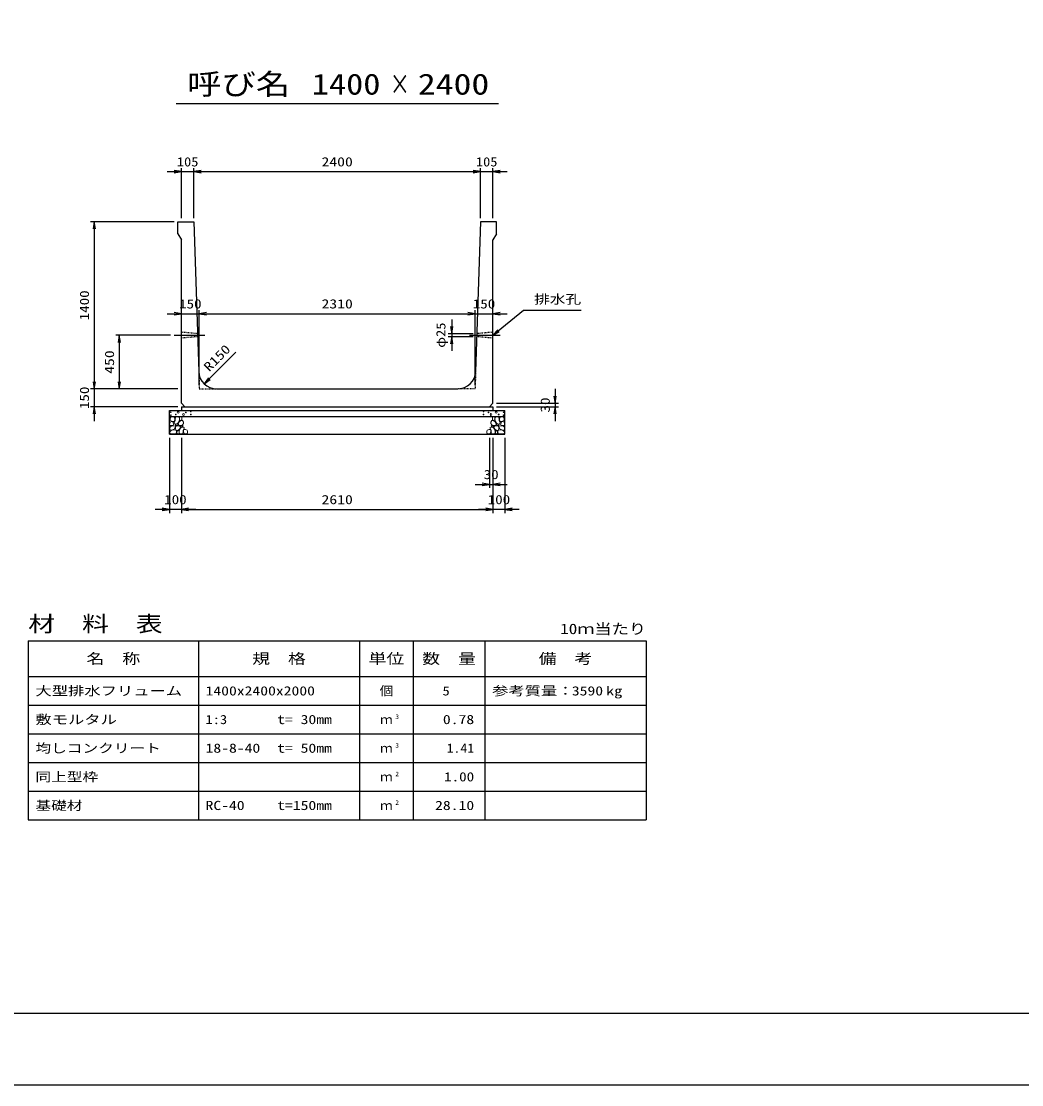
# Model space of a CAD drawing. Units: millimetres at full size. Extents: x 0 to 25230, y 0 to 17820.
# Drawn here: x 8469 to 16849, y 0 to 8910 of the extents above; entities that cross this region are included whole.
import ezdxf
from ezdxf.enums import TextEntityAlignment as Align

# ---------------------------------------------------------------- set-up
doc = ezdxf.new("R2010")
doc.units = ezdxf.units.MM
doc.linetypes.add('CHAIN', pattern=[18.5, 12, -1.5, 3.5, -1.5])
doc.linetypes.add('DASHED_SPACED', pattern=[12, 6, -6])
for name, color, linetype, lineweight in [('0_2', 7, 'Continuous', 25), ('D-BMK', 2, 'CHAIN', 25), ('D-DCR-HCHn', 4, 'Continuous', 9), ('D-MTR-FRAM', 7, 'Continuous', 25), ('D-MTR-LINE', 7, 'Continuous', 25), ('D-STR-DIM', 7, 'Continuous', 25), ('D-STR-STRn', 1, 'Continuous', 25), ('D-TTL', 2, 'Continuous', 25), ('D-TTL-TXT', 7, 'Continuous', 25)]:
    doc.layers.add(name, color=color, linetype=linetype, lineweight=lineweight)
doc.layers.add('D-MTR', color=7, linetype='Continuous')
doc.layers.add('D-MTR-TXT', color=7, linetype='Continuous')
doc.styles.add('ＭＳ ゴシック', font='')
doc.styles.get('ＭＳ ゴシック').set_extended_font_data('MS Gothic')

# ---------------------------------------------------------------- blocks, each defined once
blk = doc.blocks.new('open_arrow')
at = {"color": 0, "linetype": 'Continuous', "lineweight": -2}
blk.add_lwpolyline([(7.5, 1.25), (0, 0), (7.5, -1.25)], dxfattribs=at)

msp = doc.modelspace()

# ---------------------------------------------------------------- linework, layer by layer
at = {"layer": '0_2'}
for p, q in [((9720, 6280), (9260, 6280)), ((9290, 6280), (9290, 5830)), ((9780, 5830), (9260, 5830))]:
    msp.add_line(p, q, dxfattribs=at)
at = {"layer": 'D-BMK'}
for p, q in [((9750, 6280), (10005.536, 6280)), ((12224.464, 6280), (12480, 6280))]:
    msp.add_line(p, q, dxfattribs=at)
at = {"layer": 'D-DCR-HCHn'}
for points in [[(9715.46, 5550.356), (9710.26, 5534.753), (9717.194, 5524.352), (9734.53, 5522.618), (9746.366, 5527.699), (9741.464, 5539.954), (9744.932, 5546.889), (9737.997, 5553.823), (9727.596, 5557.29)], [(9748.399, 5593.696), (9732.796, 5597.163), (9718.928, 5590.228), (9717.194, 5574.626), (9720.661, 5562.491), (9737.997, 5557.29), (9750.132, 5557.29), (9755.333, 5565.958), (9755.333, 5585.028)], [(9762.267, 5595.429), (9757.067, 5579.827), (9758.8, 5562.491), (9746.665, 5543.421), (9762.267, 5534.753), (9779.603, 5543.421), (9790.005, 5557.29), (9793.472, 5579.827), (9790.005, 5591.962), (9779.603, 5597.163)], [(9765.735, 5534.753), (9757.067, 5527.819), (9760.534, 5522.618), (9772.669, 5522.618), (9777.87, 5524.352), (9781.337, 5531.286), (9776.136, 5536.487)], [(9791.739, 5553.823), (9783.071, 5533.02), (9790.005, 5524.352), (9810.808, 5524.352), (9819.476, 5527.819), (9828.144, 5539.954), (9828.144, 5550.356), (9819.476, 5564.224), (9809.074, 5565.958)], [(9795.206, 5591.962), (9795.206, 5571.159), (9803.874, 5565.958), (9812.542, 5571.159), (9814.275, 5583.294), (9812.542, 5593.696), (9800.407, 5597.163)], [(12438.261, 5553.823), (12446.929, 5533.02), (12439.995, 5524.352), (12419.192, 5524.352), (12410.524, 5527.819), (12401.856, 5539.954), (12401.856, 5550.356), (12410.524, 5564.224), (12420.926, 5565.958)], [(12434.794, 5591.962), (12434.794, 5571.159), (12426.126, 5565.958), (12417.458, 5571.159), (12415.725, 5583.294), (12417.458, 5593.696), (12429.593, 5597.163)], [(12467.733, 5595.429), (12472.933, 5579.827), (12471.2, 5562.491), (12483.335, 5543.421), (12467.733, 5534.753), (12450.397, 5543.421), (12439.995, 5557.29), (12436.528, 5579.827), (12439.995, 5591.962), (12450.397, 5597.163)], [(12464.265, 5534.753), (12472.933, 5527.819), (12469.466, 5522.618), (12457.331, 5522.618), (12452.13, 5524.352), (12448.663, 5531.286), (12453.864, 5536.487)], [(12481.601, 5593.696), (12497.204, 5597.163), (12511.072, 5590.228), (12512.806, 5574.626), (12509.339, 5562.491), (12492.003, 5557.29), (12479.868, 5557.29), (12474.667, 5565.958), (12474.667, 5585.028)], [(12514.54, 5550.356), (12519.74, 5534.753), (12512.806, 5524.352), (12495.47, 5522.618), (12483.634, 5527.699), (12488.536, 5539.954), (12485.068, 5546.889), (12492.003, 5553.823), (12502.404, 5557.29)], [(9748.366, 5492.757), (9761.208, 5512.019), (9759.603, 5516.834), (9741.946, 5521.65), (9725.894, 5520.045), (9714.658, 5510.414), (9713.052, 5499.177), (9714.658, 5487.941), (9727.499, 5484.731)], [(9754.787, 5452.627), (9766.023, 5457.443), (9769.234, 5473.494), (9762.813, 5484.731), (9751.577, 5487.941), (9737.13, 5486.336), (9721.078, 5479.915), (9713.052, 5470.284), (9713.052, 5459.048), (9717.868, 5452.627), (9737.13, 5454.232)], [(9793.311, 5492.757), (9801.337, 5512.019), (9794.916, 5520.045), (9775.654, 5520.045), (9767.628, 5516.834), (9759.603, 5505.598), (9759.603, 5495.967), (9767.628, 5483.125), (9777.259, 5481.52)], [(9790.101, 5457.443), (9790.101, 5476.705), (9782.075, 5481.52), (9774.049, 5476.705), (9772.444, 5465.469), (9774.049, 5455.837), (9785.285, 5452.627)], [(9820.599, 5454.232), (9825.415, 5468.679), (9823.81, 5484.731), (9835.046, 5502.388), (9820.599, 5510.414), (9804.548, 5502.388), (9794.916, 5489.546), (9791.706, 5468.679), (9794.916, 5457.443), (9804.548, 5452.627)], [(9817.389, 5510.414), (9825.415, 5516.834), (9822.204, 5521.65), (9810.968, 5521.65), (9806.153, 5520.045), (9802.942, 5513.624), (9807.758, 5508.808)], [(9833.441, 5455.837), (9847.887, 5452.627), (9860.729, 5459.048), (9862.334, 5473.494), (9859.124, 5484.731), (9843.072, 5489.546), (9831.836, 5489.546), (9827.02, 5481.52), (9827.02, 5463.863)], [(12396.559, 5455.837), (12382.113, 5452.627), (12369.271, 5459.048), (12367.666, 5473.494), (12370.876, 5484.731), (12386.928, 5489.546), (12398.164, 5489.546), (12402.98, 5481.52), (12402.98, 5463.863)], [(12409.401, 5454.232), (12404.585, 5468.679), (12406.19, 5484.731), (12394.954, 5502.388), (12409.401, 5510.414), (12425.452, 5502.388), (12435.084, 5489.546), (12438.294, 5468.679), (12435.084, 5457.443), (12425.452, 5452.627)], [(12412.611, 5510.414), (12404.585, 5516.834), (12407.796, 5521.65), (12419.032, 5521.65), (12423.847, 5520.045), (12427.058, 5513.624), (12422.242, 5508.808)], [(12436.689, 5492.757), (12428.663, 5512.019), (12435.084, 5520.045), (12454.346, 5520.045), (12462.372, 5516.834), (12470.397, 5505.598), (12470.397, 5495.967), (12462.372, 5483.125), (12452.741, 5481.52)], [(12439.899, 5457.443), (12439.899, 5476.705), (12447.925, 5481.52), (12455.951, 5476.705), (12457.556, 5465.469), (12455.951, 5455.837), (12444.715, 5452.627)], [(12475.213, 5452.627), (12463.977, 5457.443), (12460.766, 5473.494), (12467.187, 5484.731), (12478.423, 5487.941), (12492.87, 5486.336), (12508.922, 5479.915), (12516.948, 5470.284), (12516.948, 5459.048), (12512.132, 5452.627), (12492.87, 5454.232)], [(12481.634, 5492.757), (12468.792, 5512.019), (12470.397, 5516.834), (12488.054, 5521.65), (12504.106, 5520.045), (12515.342, 5510.414), (12516.948, 5499.177), (12515.342, 5487.941), (12502.501, 5484.731)]]:
    msp.add_lwpolyline(points, close=True, dxfattribs=at)
for centre, radius in [((9720.727, 5633.955), 3), ((9762.292, 5615.752), 3), ((9783.336, 5633.955), 7.5), ((9826.664, 5614.961), 7.5), ((9847.708, 5633.164), 3), ((9888.131, 5640.006), 3), ((9889.273, 5614.961), 3), ((12340.727, 5614.961), 3), ((12341.869, 5640.006), 3), ((12382.292, 5633.164), 3), ((12403.336, 5614.961), 7.5), ((12446.664, 5633.955), 7.5), ((12467.708, 5615.752), 3), ((12509.273, 5633.955), 3), ((9721.869, 5608.91), 3), ((12508.131, 5608.91), 3)]:
    msp.add_circle(centre, radius, dxfattribs=at)
at = {"layer": 'D-MTR-FRAM'}
for p, q in [((8527.5, 3720), (13702.5, 3720)), ((8527.5, 3720), (8527.5, 2220)), ((13702.5, 3720), (13702.5, 2220)), ((8527.5, 2220), (13702.5, 2220))]:
    msp.add_line(p, q, dxfattribs=at)
at = {"layer": 'D-MTR-LINE'}
for p, q in [((9952.5, 3720), (9952.5, 2220)), ((11302.5, 3720), (11302.5, 2220)), ((11752.5, 3720), (11752.5, 2220)), ((12352.5, 3720), (12352.5, 2220)), ((8527.5, 3420), (13702.5, 3420)), ((8527.5, 3180), (13702.5, 3180)), ((8527.5, 2940), (13702.5, 2940)), ((8527.5, 2700), (13702.5, 2700)), ((8527.5, 2460), (13702.5, 2460))]:
    msp.add_line(p, q, dxfattribs=at)
at = {"layer": 'D-STR-DIM'}
for p, q in [((9810, 7260), (9810, 7680)), ((9915, 7260), (9915, 7680)), ((9915, 7260), (9915, 7680)), ((12315, 7260), (12315, 7680)), ((12315, 7260), (12315, 7680)), ((12420, 7260), (12420, 7680)), ((9690, 7650), (10035, 7650)), ((9915, 7650), (12315, 7650)), ((12195, 7650), (12540, 7650)), ((9750, 7230), (9050, 7230)), ((9080, 7230), (9080, 5830)), ((9690, 6460), (10080, 6460)), ((9960, 5860), (9960, 6490)), ((9960, 5860), (9960, 6490)), ((9960, 6460), (12270, 6460)), ((12150, 6460), (12540, 6460)), ((12270, 5860), (12270, 6490)), ((12270, 5860), (12270, 6490)), ((12074.464, 6412.5), (12074.464, 6147.5)), ((12254.866, 6292.5), (12044.464, 6292.5)), ((12254.062, 6267.5), (12044.464, 6267.5)), ((10000.908, 5872.244), (10266.073, 6137.409)), ((9080, 5950), (9080, 5560)), ((9780, 5830), (9050, 5830)), ((9780, 5830), (9050, 5830)), ((12940, 5830), (12940, 5560)), ((12450, 5710), (12970, 5710)), ((9780, 5680), (9050, 5680)), ((12450, 5680), (12970, 5680)), ((9710, 5420), (9710, 4790)), ((9810, 5420), (9810, 4790)), ((9810, 5420), (9810, 4790)), ((12390, 5420), (12390, 5000)), ((12420, 5420), (12420, 4790)), ((12420, 5420), (12420, 4790)), ((12420, 5420), (12420, 5000)), ((12520, 5420), (12520, 4790)), ((12270, 5030), (12540, 5030)), ((9930, 4820), (9590, 4820)), ((9810, 4820), (12420, 4820)), ((12640, 4820), (12300, 4820))]:
    msp.add_line(p, q, dxfattribs=at)
msp.add_lwpolyline([(12420, 6280), (12675, 6490), (12735, 6490), (13159.416, 6490)], dxfattribs=at)
at = {"layer": 'D-STR-STRn'}
for p, q in [((9780, 7230), (9915, 7230)), ((9780, 7130), (9780, 7230)), ((9915, 7230), (9955.333, 5975.181)), ((12315, 7230), (12274.667, 5975.181)), ((12450, 7230), (12315, 7230)), ((12450, 7130), (12450, 7230)), ((9780, 7130), (9810, 7080)), ((12450, 7130), (12420, 7080)), ((9810, 5710), (9810, 7080)), ((12420, 5710), (12420, 7080)), ((10105.256, 5830), (12124.744, 5830)), ((9810, 5710), (9840, 5680)), ((12420, 5710), (12390, 5680)), ((9710, 5450), (9710, 5650)), ((9710, 5650), (12520, 5650)), ((9810, 5680), (12420, 5680)), ((9810, 5680), (9810, 5650)), ((12420, 5680), (12420, 5650)), ((12520, 5450), (12520, 5650)), ((9710, 5600), (12520, 5600)), ((9710, 5450), (12520, 5450))]:
    msp.add_line(p, q, dxfattribs=at)
at = {"layer": 'D-STR-STRn', "color": 2, "linetype": 'DASHED_SPACED'}
for p, q in [((9945.134, 6292.5), (9810, 6305)), ((9945.938, 6267.5), (9810, 6255)), ((12420, 6255), (12284.062, 6267.5)), ((12420, 6305), (12284.866, 6292.5)), ((9955.333, 5975.181), (9960, 5830)), ((12274.667, 5975.181), (12270, 5830)), ((9960, 5830), (10105.256, 5830)), ((12270, 5830), (12124.744, 5830))]:
    msp.add_line(p, q, dxfattribs=at)
at = {"layer": 'D-STR-STRn'}
for centre, start, end in [((10105.256, 5980), 181.84102, 270), ((12124.744, 5980), 270, 358.15898)]:
    msp.add_arc(centre, 150, start, end, dxfattribs=at)
at = {"layer": 'D-TTL'}
for points in [[(0, 0), (25230, 0), (25230, 17820), (0, 17820)], [(600, 600), (24630, 600), (24630, 17220), (600, 17220)]]:
    msp.add_lwpolyline(points, close=True, dxfattribs=at)
at = {"layer": 'D-TTL-TXT'}
msp.add_line((9765, 8220), (12465, 8220), dxfattribs=at)

# ---------------------------------------------------------------- block references
at = {"layer": '0_2', "xscale": 8, "yscale": 8}
for p, rotation in [((9290, 6280), 270), ((9290, 5830), 90)]:
    msp.add_blockref('open_arrow', p, dxfattribs=dict(at, rotation=rotation))
at = {"layer": 'D-STR-DIM', "xscale": 8, "yscale": 8}
for p, rotation in [((9810, 7650), 180), ((12315, 7650), 180), ((12315, 7650), 180), ((9080, 7230), 270), ((9810, 6460), 180), ((12270, 6460), 180), ((12270, 6460), 180), ((12074.464, 6292.5), 90), ((12074.464, 6267.5), 270), ((12420, 6280), 39.5), ((9080, 5830), 90), ((9080, 5830), 90), ((10000.908, 5872.244), 45), ((12940, 5710), 90), ((9080, 5680), 270), ((12940, 5680), 270), ((12390, 5030), 180), ((9710, 4820), 180), ((12420, 4820), 180), ((12420, 4820), 180)]:
    msp.add_blockref('open_arrow', p, dxfattribs=dict(at, rotation=rotation))
for p in [(9915, 7650), (9915, 7650), (12420, 7650), (9960, 6460), (9960, 6460), (12420, 6460), (12420, 5030), (9810, 4820), (9810, 4820), (12520, 4820)]:
    msp.add_blockref('open_arrow', p, dxfattribs=at)

# ---------------------------------------------------------------- texts
at = {"layer": '0_2', "style": 'ＭＳ ゴシック', "width": 1.25}
msp.add_text('450', height=76.98, rotation=90, dxfattribs=at).set_placement((9207.5, 6055), align=Align.MIDDLE_CENTER)
at = {"layer": 'D-MTR', "style": 'ＭＳ ゴシック', "width": 1.25}
msp.add_text('材\u3000料\u3000表', height=132, dxfattribs=at).set_placement((8527.5, 3756), align=Align.BOTTOM_LEFT)
at = {"layer": 'D-MTR', "style": 'ＭＳ ゴシック', "width": 1.2}
msp.add_text('10ｍ当たり', height=87.98, dxfattribs=at).set_placement((13702.5, 3749), align=Align.BOTTOM_RIGHT)
at = {"layer": 'D-MTR-TXT', "style": 'ＭＳ ゴシック'}
for s, height, width, p in [('名\u3000称', 87.98, 1.25, (9240, 3570)), ('規\u3000格', 87.98, 1.25, (10627.5, 3570)), ('単位', 87.98, 1.25, (11527.5, 3570)), ('数\u3000量', 87.98, 1.25, (12052.5, 3570)), ('備\u3000考', 87.98, 1.25, (13027.5, 3570)), ('個', 76.98, 1.1, (11527.5, 3300))]:
    msp.add_text(s, height=height, dxfattribs=dict(at, width=width)).set_placement(p, align=Align.MIDDLE_CENTER)
for s, width, p in [('大型排水フリューム', 1.3, (8587.5, 3300)), ('1400x2400x2000', 1.25, (10012.5, 3300)), ('参考質量：    kg', 1.3, (12412.5, 3300)), ('敷モルタル', 1.3, (8587.5, 3060)), ('1:3', 1.15, (10012.5, 3060)), ('t= 30mm', 1.25, (10612.5, 3060)), ('均しコンクリート', 1.25, (8587.5, 2820)), ('18-8-40', 1.25, (10012.5, 2820)), ('t= 50mm', 1.25, (10612.5, 2820)), ('同上型枠', 1.25, (8587.5, 2580)), ('基礎材', 1.25, (8587.5, 2340)), ('RC-40', 1.25, (10012.5, 2340)), ('t=150mm', 1.25, (10612.5, 2340))]:
    msp.add_text(s, height=76.98, dxfattribs=dict(at, width=width)).set_placement(p, align=Align.MIDDLE_LEFT)
for s, width, p in [('5', 1.15, (12057.83, 3300)), ('3590', 1.25, (13342.5, 3300)), ('0.78', 1.25, (12262.5, 3060)), ('1.41', 1.1, (12262.5, 2820)), ('1.00', 1.2, (12262.5, 2580)), ('28.10', 1.25, (12262.5, 2340))]:
    msp.add_text(s, height=76.98, dxfattribs=dict(at, width=width)).set_placement(p, align=Align.MIDDLE_RIGHT)
for p in [(11527.5, 3060), (11527.5, 2820), (11527.5, 2580), (11527.5, 2340)]:
    msp.add_text('ｍ', height=76.98, dxfattribs=at).set_placement(p, align=Align.MIDDLE_CENTER)
at = {"layer": 'D-MTR-TXT', "style": 'ＭＳ ゴシック', "width": 1.15}
for s, p in [('3', (11602.5, 3053)), ('3', (11602.5, 2813)), ('2', (11602.5, 2573)), ('2', (11602.5, 2333))]:
    msp.add_text(s, height=38.49, dxfattribs=at).set_placement(p, align=Align.BOTTOM_LEFT)
at = {"layer": 'D-STR-DIM', "style": 'ＭＳ ゴシック'}
for s, width, p in [('105', 1.15, (9862.5, 7732.5)), ('2400', 1.25, (11115, 7732.5)), ('105', 1.15, (12367.5, 7732.5)), ('150', 1.2, (9885, 6542.5)), ('2310', 1.25, (11115, 6542.5)), ('150', 1.2, (12345, 6542.5)), ('30', 1.2, (12405, 5112.5)), ('100', 1.2, (9760, 4902.5)), ('2610', 1.25, (11115, 4902.5)), ('100', 1.2, (12470, 4902.5))]:
    msp.add_text(s, height=76.98, dxfattribs=dict(at, width=width)).set_placement(p, align=Align.MIDDLE_CENTER)
for s, width, p in [('1400', 1.2, (8997.5, 6530)), ('φ25', 1.15, (11983.436, 6280)), ('150', 1.2, (8997.5, 5755)), ('30', 1.2, (12857.5, 5695))]:
    msp.add_text(s, height=76.98, rotation=90, dxfattribs=dict(at, width=width)).set_placement(p, align=Align.MIDDLE_CENTER)
at = {"layer": 'D-STR-DIM', "style": 'ＭＳ ゴシック', "width": 1.25}
msp.add_text('排水孔', height=76.98, dxfattribs=at).set_placement((12765, 6520), align=Align.BOTTOM_LEFT)
msp.add_text('R150', height=76.98, rotation=45, dxfattribs=at).set_placement((10059.318, 5953.281), align=Align.BOTTOM_LEFT)
at = {"layer": 'D-TTL-TXT', "style": 'ＭＳ ゴシック'}
for s, width, p in [('呼び名', 1.2, (10290, 8242.5)), ('1400', 1.2, (11190, 8242.5)), ('2400', 1.25, (12090, 8242.5)), ('×', 0.7, (11640, 8242.5))]:
    msp.add_text(s, height=176, dxfattribs=dict(at, width=width)).set_placement(p, align=Align.BOTTOM_CENTER)

doc.saveas('drawing.dxf')
